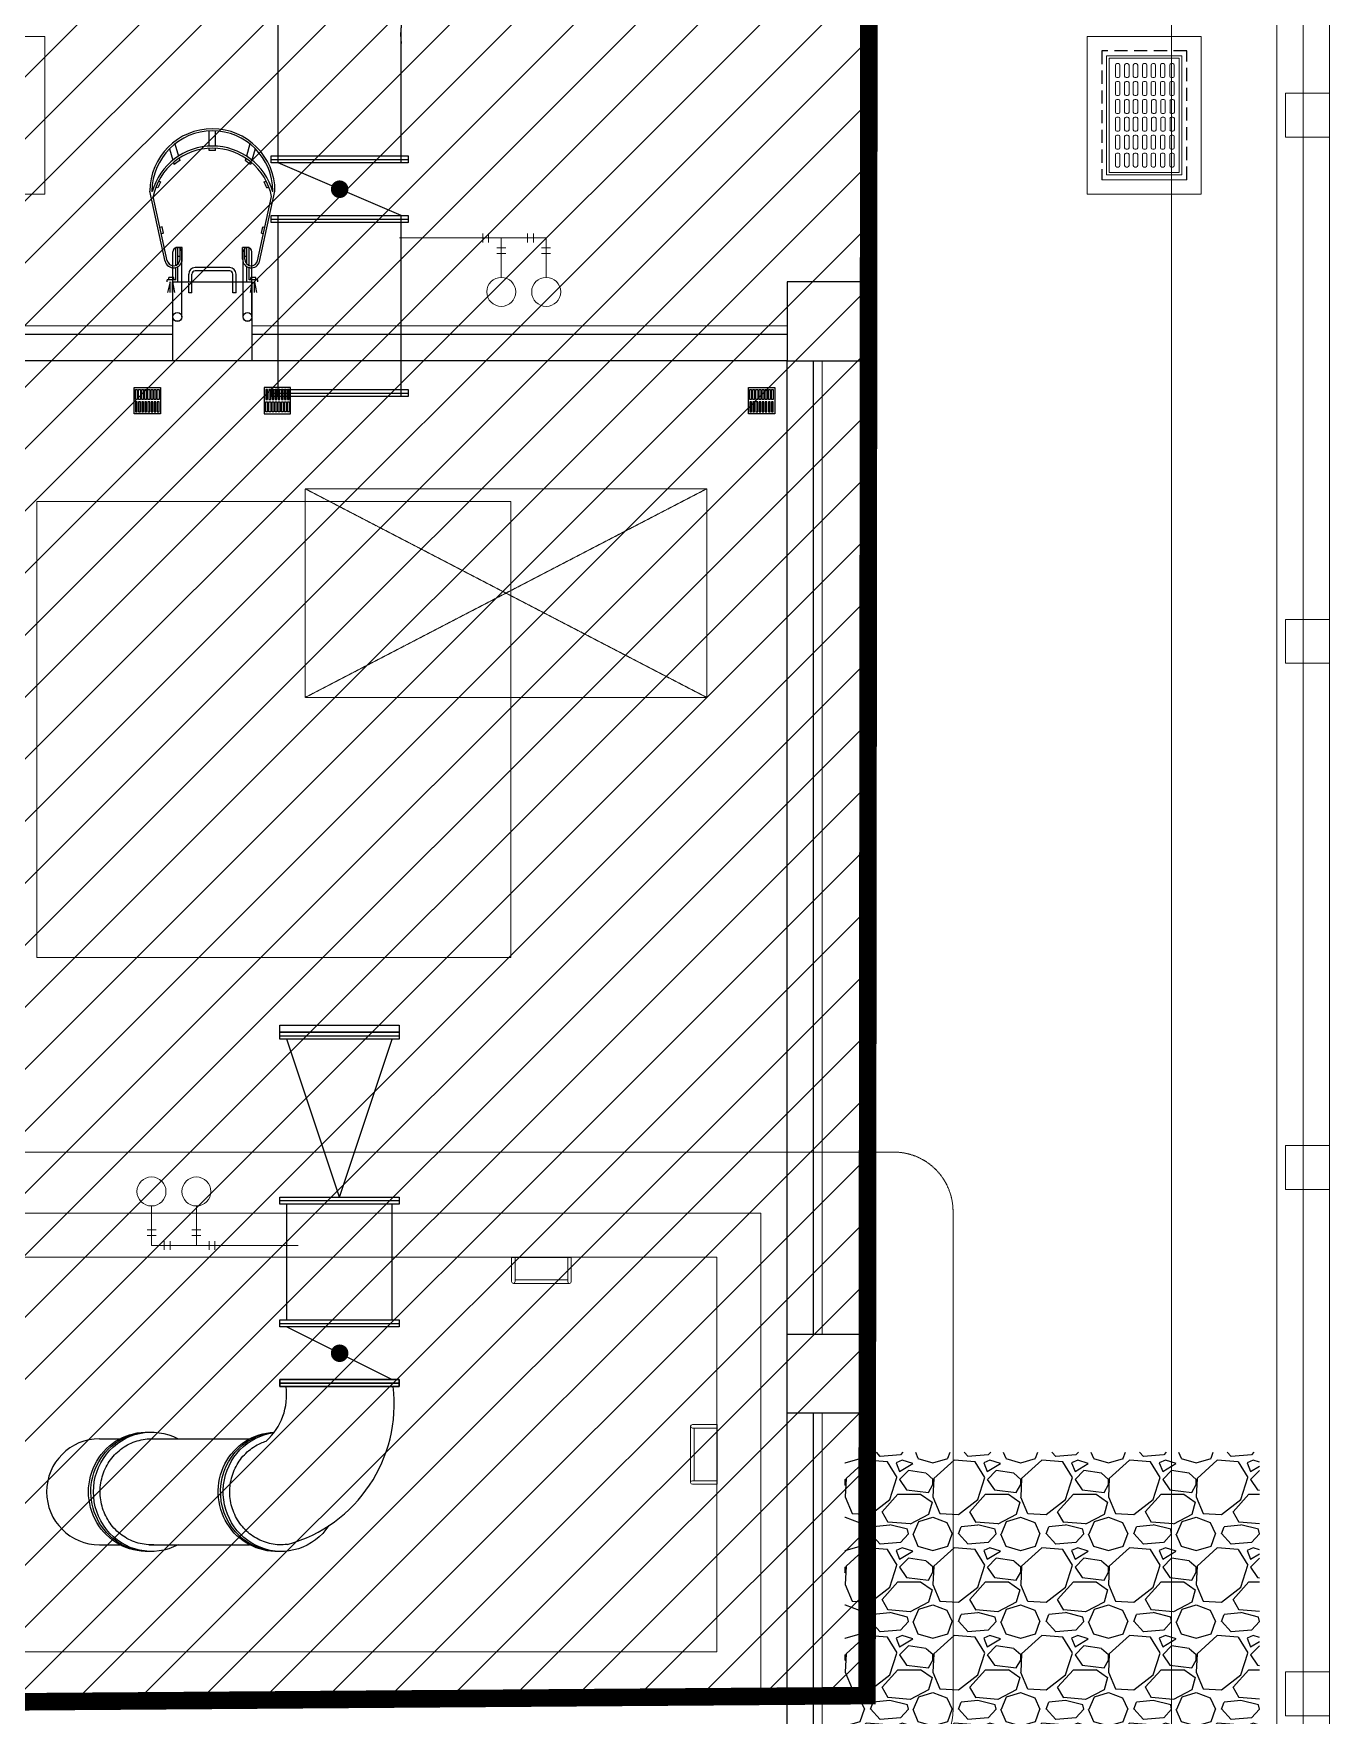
# Model space of a CAD drawing. Header units: inches. Extents: x 65856 to 131389, y 84027 to 134980.
# Drawn here: x 123743 to 131127, y 120388 to 129977 of the extents above; entities that cross this region are included whole.
import ezdxf

# ---------------------------------------------------------------- set-up
doc = ezdxf.new("R2010")
doc.units = ezdxf.units.IN
doc.header["$MEASUREMENT"] = 0
doc.linetypes.add('CENTER', pattern=[2, 1.25, -0.25, 0.25, -0.25])
doc.linetypes.add('HIDDEN', pattern=[0.375, 0.25, -0.125])
for name, color, linetype in [('71-12459_XREF-T-BLK_A1$0$BORDER', 6, 'Continuous'), ('M-HVAC-EQPM-NEW', 5, 'Continuous'), ('M-X-BKGD', 8, 'Continuous'), ('PIPE FLOOR PLAN', 252, 'Continuous')]:
    doc.layers.add(name, color=color, linetype=linetype)
doc.layers.add('DIM', color=251, linetype='Continuous', lineweight=0)

# ---------------------------------------------------------------- blocks, each defined once
blk = doc.blocks.new('123')
at = {"ltscale": 10}
for p, q in [((-755780.3, -1071106.2), (-755780.3, -1071446.2)), ((-755780.3, -1071106.2), (-755780.3, -1071446.2)), ((-756735.6, -1072276.2), (-757075.6, -1072276.2)), ((-756735.6, -1072276.2), (-757075.6, -1072276.2))]:
    blk.add_line(p, q, dxfattribs=at)
at = {"layer": 'DIM', "color": 8, "lineweight": 0}
for p, q in [((-754071.8, -1068401.2), (-751471.8, -1068401.2)), ((-754071.8, -1068401.2), (-751471.8, -1068401.2)), ((-754071.8, -1068401.2), (-754071.8, -1071101.2)), ((-754071.8, -1068401.2), (-751471.8, -1068401.2)), ((-754071.8, -1068401.2), (-751471.8, -1068401.2)), ((-754071.8, -1068401.2), (-754071.8, -1071101.2)), ((-751471.8, -1071101.2), (-751471.8, -1068401.2)), ((-751471.8, -1068401.2), (-751471.8, -1071101.2)), ((-751471.8, -1071101.2), (-751471.8, -1068401.2)), ((-751471.8, -1068401.2), (-751471.8, -1071101.2)), ((-755930.3, -1071116.2), (-755930.3, -1071436.2)), ((-755930.3, -1071116.2), (-755930.3, -1071436.2)), ((-755780.3, -1071106.2), (-755920.3, -1071106.2)), ((-755780.3, -1071106.2), (-755920.3, -1071106.2)), ((-755780.3, -1071126.2), (-755920.3, -1071126.2)), ((-755780.3, -1071126.2), (-755920.3, -1071126.2)), ((-755910.3, -1071126.2), (-755910.3, -1071426.2)), ((-755910.3, -1071126.2), (-755910.3, -1071426.2)), ((-754071.8, -1071101.2), (-751471.8, -1071101.2)), ((-754071.8, -1071101.2), (-751471.8, -1071101.2)), ((-754071.8, -1071101.2), (-751471.8, -1071101.2)), ((-754071.8, -1071101.2), (-751471.8, -1071101.2)), ((-755780.3, -1071426.2), (-755920.3, -1071426.2)), ((-755780.3, -1071426.2), (-755920.3, -1071426.2)), ((-755780.3, -1071446.2), (-755920.3, -1071446.2)), ((-755780.3, -1071446.2), (-755920.3, -1071446.2)), ((-757075.6, -1072276.2), (-757075.6, -1072136.2)), ((-757075.6, -1072276.2), (-757075.6, -1072136.2)), ((-756745.6, -1072126.2), (-757065.6, -1072126.2)), ((-756745.6, -1072126.2), (-757065.6, -1072126.2)), ((-757055.6, -1072276.2), (-757055.6, -1072136.2)), ((-757055.6, -1072276.2), (-757055.6, -1072136.2)), ((-756755.6, -1072146.2), (-757055.6, -1072146.2)), ((-756755.6, -1072146.2), (-757055.6, -1072146.2)), ((-756755.6, -1072276.2), (-756755.6, -1072136.2)), ((-756755.6, -1072276.2), (-756755.6, -1072136.2)), ((-756735.6, -1072276.2), (-756735.6, -1072136.2)), ((-756735.6, -1072276.2), (-756735.6, -1072136.2))]:
    blk.add_line(p, q, dxfattribs=at)
at = {"layer": 'DIM', "color": 8, "linetype": 'Continuous', "lineweight": 0, "ltscale": 10}
for p, q in [((-776145.3, -1075616.2), (-744963.5, -1075616.2)), ((-758145.3, -1075616.2), (-755395.3, -1075616.2)), ((-755145.3, -1075616.2), (-752395.3, -1075616.2)), ((-752145.3, -1075616.2), (-749395.3, -1075616.2)), ((-749145.3, -1075616.2), (-746395.3, -1075616.2)), ((-786820, -1075766.2), (-744795.1, -1075766.2)), ((-786820, -1075766.2), (-745046.7, -1075766.2))]:
    blk.add_line(p, q, dxfattribs=at)
at = {"layer": 'DIM', "color": 8, "lineweight": 0}
for points in [[(-755530.3, -1072526.2), (-755530.3, -1057686.2), (-758280.9, -1057686.2), (-758280.9, -1072526.2)], [(-755530.3, -1072526.2), (-755530.3, -1057686.2), (-758280.9, -1057686.2), (-758280.9, -1072526.2)], [(-758030.9, -1057936.2), (-755780.3, -1057936.2), (-755780.3, -1072276.2), (-758030.9, -1072276.2)], [(-758030.9, -1057936.2), (-755780.3, -1057936.2), (-755780.3, -1072276.2), (-758030.9, -1072276.2)]]:
    blk.add_lwpolyline(points, close=True, dxfattribs=at)
at = {"layer": 'DIM'}
for points in [[(-758395.3, -1075516.2), (-758395.3, -1075766.2), (-758145.3, -1075766.2), (-758145.3, -1075516.2)], [(-755395.3, -1075516.2), (-755395.3, -1075766.2), (-755145.3, -1075766.2), (-755145.3, -1075516.2)], [(-752395.3, -1075516.2), (-752395.3, -1075766.2), (-752145.3, -1075766.2), (-752145.3, -1075516.2)], [(-749395.3, -1075516.2), (-749395.3, -1075766.2), (-749145.3, -1075766.2), (-749145.3, -1075516.2)]]:
    blk.add_lwpolyline(points, close=True, dxfattribs=at)
at = {"layer": 'DIM', "color": 8, "lineweight": 0}
for centre, start, end in [((-755920.3, -1071116.2), 90, 270), ((-755920.3, -1071116.2), 90, 270), ((-755920.3, -1071436.2), 90, 270), ((-755920.3, -1071436.2), 90, 270), ((-757065.6, -1072136.2), 0, 180), ((-757065.6, -1072136.2), 0, 180), ((-756745.6, -1072136.2), 0, 180), ((-756745.6, -1072136.2), 0, 180)]:
    blk.add_arc(centre, 10, start, end, dxfattribs=at)
at = {"layer": 'PIPE FLOOR PLAN', "color": 8}
for p, q in [((-750670.9, -1072676.2), (-750670.9, -1054126.2)), ((-750670.9, -1072676.2), (-750670.9, -1054126.2)), ((-750520.9, -1069176.2), (-750520.9, -1066126.2)), ((-750520.9, -1069176.2), (-750520.9, -1066126.2)), ((-750103.6, -1069132.2), (-749704.1, -1069044.6)), ((-750100.9, -1069144.2), (-749734.1, -1069063.8)), ((-749943.5, -1069122.3), (-749946.1, -1069110.2)), ((-749907.4, -1069114.4), (-749910.1, -1069102.3)), ((-749706.6, -1069057.7), (-749702.8, -1069056.9)), ((-749684.3, -1069090.9), (-749679.1, -1069079.2)), ((-749650.6, -1069106), (-749645.4, -1069094.3)), ((-750420.5, -1069176.2), (-750048.6, -1069176.2)), ((-750220.6, -1069160.3), (-750281.5, -1069145.5)), ((-750281.5, -1069160.3), (-750220.6, -1069160.3)), ((-750281.5, -1069173.3), (-750220.6, -1069173.3)), ((-750220.6, -1069173.3), (-750281.5, -1069186)), ((-750220.6, -1069143), (-750208.3, -1069143)), ((-750220.6, -1069204.5), (-750134, -1069204.5)), ((-750208.3, -1069192.2), (-750208.3, -1069143)), ((-750208.3, -1069153.2), (-750196, -1069153.2)), ((-750208.3, -1069180.4), (-750196, -1069180.4)), ((-750208.3, -1069192.2), (-750139.1, -1069192.2)), ((-750196, -1069180.4), (-750196, -1069153.2)), ((-750126.2, -1069192.2), (-750023.8, -1069192.2)), ((-750118.9, -1069204.5), (-750023.8, -1069204.5)), ((-750076.7, -1069216.7), (-750076.7, -1069204.5)), ((-750023.8, -1069192.2), (-750023.8, -1069204.5)), ((-750023.8, -1069229), (-750023.8, -1069192.2)), ((-749943.5, -1069122.3), (-749907.4, -1069114.4)), ((-749538.7, -1069179.9), (-749551.6, -1069183.7)), ((-749461.4, -1069157), (-749525.9, -1069176.1)), ((-749434.2, -1069187.4), (-749502.9, -1069207.8)), ((-750420.5, -1069226.2), (-750048.6, -1069226.2)), ((-750282, -1069265.9), (-750227.1, -1069265.9)), ((-750282, -1069284.4), (-750282, -1069265.9)), ((-750282, -1069284.4), (-750224.5, -1069284.4)), ((-750220.9, -1069265.9), (-750220.9, -1069536.5)), ((-750220.9, -1069265.9), (-750176, -1069265.9)), ((-750220.8, -1069284.4), (-750176, -1069284.4)), ((-750157.5, -1069499.6), (-750157.5, -1069302.8)), ((-750139.1, -1069499.6), (-750139.1, -1069302.8)), ((-750091.5, -1069216.7), (-750023.8, -1069216.7)), ((-750091.5, -1069229), (-750023.8, -1069229)), ((-749515.2, -1069211.4), (-749527.6, -1069215.1)), ((-749471, -1069382.8), (-749458.7, -1069382.8)), ((-749446.4, -1069382.8), (-749360.3, -1069382.8)), ((-749471, -1069419.6), (-749458.7, -1069419.6)), ((-749446.4, -1069419.6), (-749360.3, -1069419.6)), ((-750420.5, -1069576.2), (-750048.6, -1069576.2)), ((-750282, -1069518), (-750223, -1069518)), ((-750282, -1069536.5), (-750282, -1069518)), ((-750282, -1069536.5), (-750223.7, -1069536.5)), ((-750220.9, -1069536.5), (-750176, -1069536.5)), ((-750220.8, -1069518), (-750176, -1069518)), ((-750091.5, -1069573.3), (-750023.8, -1069573.3)), ((-750091.5, -1069585.6), (-750023.8, -1069585.6)), ((-750076.7, -1069597.9), (-750076.7, -1069585.6)), ((-750023.8, -1069610.2), (-750023.8, -1069573.3)), ((-749515.2, -1069591), (-749527.6, -1069587.3)), ((-750520.9, -1072676.2), (-750520.9, -1069626.2)), ((-750520.9, -1072676.2), (-750520.9, -1069626.2)), ((-750420.5, -1069626.2), (-750048.6, -1069626.2)), ((-750220.6, -1069627.8), (-750281.5, -1069615.7)), ((-750281.5, -1069627.8), (-750220.6, -1069627.8)), ((-750281.5, -1069640.7), (-750220.6, -1069640.7)), ((-750220.6, -1069640.7), (-750281.5, -1069651.9)), ((-750220.6, -1069597.9), (-750134, -1069597.9)), ((-750220.6, -1069659.4), (-750208.3, -1069659.4)), ((-750208.3, -1069610.2), (-750139.1, -1069610.2)), ((-750208.3, -1069659.4), (-750208.3, -1069610.2)), ((-750208.3, -1069620.7), (-750196, -1069620.7)), ((-750208.3, -1069647.9), (-750196, -1069647.9)), ((-750196, -1069647.9), (-750196, -1069620.7)), ((-750126.2, -1069610.2), (-750023.8, -1069610.2)), ((-750118.9, -1069597.9), (-750023.8, -1069597.9)), ((-750103.6, -1069670.2), (-749704.1, -1069757.8)), ((-750101, -1069658.2), (-749734.1, -1069738.6)), ((-750023.8, -1069610.2), (-750023.8, -1069597.9)), ((-749943.5, -1069680.1), (-749946.1, -1069692.1)), ((-749943.5, -1069680.1), (-749907.4, -1069688)), ((-749538.7, -1069622.5), (-749551.6, -1069618.7)), ((-749461.4, -1069645.4), (-749525.9, -1069626.3)), ((-749434.2, -1069615), (-749502.9, -1069594.6)), ((-749907.4, -1069688), (-749910.1, -1069700)), ((-749706.6, -1069744.7), (-749702.8, -1069745.5)), ((-749684.3, -1069711.4), (-749679.1, -1069723.1)), ((-749650.6, -1069696.4), (-749645.4, -1069708.1)), ((-758820.9, -1072676.2), (-750670.9, -1072676.2)), ((-758820.9, -1072676.2), (-750670.9, -1072676.2)), ((-759208.5, -1072826.2), (-756670.9, -1072826.2)), ((-759208.5, -1072826.2), (-756670.9, -1072826.2)), ((-756220.9, -1072826.2), (-750670.9, -1072826.2)), ((-756220.9, -1072826.2), (-750670.9, -1072826.2))]:
    blk.add_line(p, q, dxfattribs=at)
for points in [[(-750220.9, -1069176.2), (-750220.9, -1069626.2), (-750670.9, -1069626.2), (-750670.9, -1069176.2)], [(-750220.9, -1069176.2), (-750220.9, -1069626.2), (-750670.9, -1069626.2), (-750670.9, -1069176.2)], [(-756670.9, -1073126.2), (-756670.9, -1072676.2), (-756220.9, -1072676.2), (-756220.9, -1073126.2)], [(-756670.9, -1073126.2), (-756670.9, -1072676.2), (-756220.9, -1072676.2), (-756220.9, -1073126.2)], [(-750220.9, -1073126.2), (-750220.9, -1072676.2), (-750670.9, -1072676.2), (-750670.9, -1073126.2)], [(-750220.9, -1073126.2), (-750220.9, -1072676.2), (-750670.9, -1072676.2), (-750670.9, -1073126.2)]]:
    blk.add_lwpolyline(points, close=True, dxfattribs=at)
for centre in [(-750420.5, -1069201.2), (-750420.5, -1069601.2)]:
    blk.add_circle(centre, 25, dxfattribs=at)
for centre, radius, start, end in [((-749802.5, -1069401.2), 344.3, 281.39315, 78.60685), ((-749802.5, -1069401.2), 356.6, 285.58984, 74.41016), ((-749704.1, -1069401.2), 356.6, 270, 90), ((-749704.1, -1069401.2), 344.3, 270.2198, 89.78021), ((-749802.5, -1069401.2), 332, 62.77319, 69.14266), ((-750091.5, -1069179.9), 49.2, 100.47341, 270), ((-750091.5, -1069179.9), 36.9, 100.18031, 270), ((-750048.6, -1069201.2), 25, 270, 90), ((-749802.5, -1069401.2), 332, 34.09825, 40.92155), ((-750176, -1069302.8), 36.9, 0, 90), ((-750176, -1069302.8), 18.4, 0, 90), ((-749802.5, -1069401.2), 332, 356.81526, 3.18474), ((-750176, -1069499.6), 36.9, 270, 0), ((-750176, -1069499.6), 18.4, 270, 0), ((-750091.5, -1069622.5), 49.2, 90, 255.66126), ((-750091.5, -1069622.5), 36.9, 90, 259.90728), ((-750048.6, -1069601.2), 25, 270, 90), ((-749802.5, -1069401.2), 332, 319.07845, 325.90175), ((-749802.5, -1069401.2), 332, 290.85734, 297.22681)]:
    blk.add_arc(centre, radius, start, end, dxfattribs=at)
blk.add_point((-750139.1, -1069610.2), dxfattribs=at)
blk = doc.blocks.new('PT-PA')
at = {"layer": 'DIM', "color": 2}
for p, q in [((175464.7, 21566.2), (175464.7, 20729.8)), ((175375.4, 21011.8), (175375.4, 20960.5)), ((175408.5, 21011.8), (175408.5, 20960.5)), ((175490.3, 21091.7), (175439.1, 21091.7)), ((175490.3, 21058.6), (175439.1, 21058.6)), ((175464.7, 20985.6), (175239.3, 20985.6)), ((175490.3, 20835.9), (175439.1, 20835.9)), ((175464.7, 20729.8), (175239.3, 20729.8)), ((175375.4, 20755.9), (175375.4, 20704.7)), ((175408.5, 20755.9), (175408.5, 20704.7)), ((175490.3, 20802.8), (175439.1, 20802.8))]:
    blk.add_line(p, q, dxfattribs=at)
for centre in [(175156.7, 20985.6), (175156.7, 20729.8)]:
    blk.add_circle(centre, 82.6, dxfattribs=at)

msp = doc.modelspace()

# ---------------------------------------------------------------- hatches: boundary and pattern name
at = {"layer": 'M-HVAC-EQPM-NEW'}
h = msp.add_hatch(dxfattribs=at)
h.set_pattern_fill('ANSI31', color=8, scale=2000)
h.set_pattern_definition([(45, (-70994.24, -76625.33), (-176.7767, 176.7767), [])])
h.paths.add_polyline_path([(113332, 131393.6), (128502.5, 131504.6), (128502.5, 129876.2), (128492, 120500.8), (113321.5, 120389.9)])
at = {"layer": 'M-X-BKGD'}
h = msp.add_hatch(dxfattribs=at)
h.set_pattern_fill('GRAVEL', color=8, scale=500, style=0)
h.set_pattern_definition([(228.0128, (99224.56, 63920.46), (-3999.999116, -4500.00067), [67.268, -6659.544]), (184.9697, (99179.558, 63870.461), (6000.000526, 499.9956535), [115.434, -11427.9625]), (132.5104, (99064.558, 63860.46), (4999.995359, -5500.004337), [81.394, -8058.016]), (267.2737, (98869.558, 63735.461), (499.998009, 10000.0001475), [105.119, -10406.779]), (292.8337, (98864.558, 63630.461), (-2500.004953, 5999.998206), [103.0775, -10204.6865]), (357.2737, (98904.558, 63535.461), (-10000.0001475, 499.998009), [105.119, -10406.779]), (37.6942, (99009.558, 63530.461), (-6500.003673, -4999.9952026), [139.0145, -13762.4245]), (72.2553, (99119.558, 63615.461), (3500.0053814, 10999.9981156), [131.244, -12993.1605]), (121.4296, (99159.558, 63740.461), (-4000.004117, 6499.997518), [105.475, -10442.0365]), (175.2364, (99104.56, 63830.46), (5500.000473, -499.995766), [120.416, -5900.3815]), (222.3974, (98984.558, 63840.461), (-6000.0036755, -5499.996041), [155.724, -15416.6875]), (138.8141, (99364.56, 63730.46), (-3500.001473, 2999.998657), [53.1505, -5261.922]), (171.4692, (99324.558, 63765.46), (6499.999142, -1000.003955), [101.1185, -10010.7555]), (225, (99224.56, 63780.46), (-6e-14, -500.0002), [70.7105, -636.396]), (203.1986, (99189.56, 63840.46), (2499.999865, 1000.00066), [38.079, -3769.8075]), (291.8014, (99154.56, 63825.46), (-499.99996, 1500.00014), [53.8515, -2638.731]), (30.9638, (99174.56, 63775.46), (1499.99901, 1000.00124), [87.4645, -2828.0115]), (161.5651, (99249.56, 63820.46), (1000.0002, -499.9992), [63.2455, -1517.8935]), (16.3895, (98864.558, 63825.46), (5000.001099, 1499.996355), [88.6, -8771.4225]), (70.3462, (98949.558, 63850.46), (-1999.997624, -5500.001068), [74.3305, -7358.704]), (293.1986, (99249.56, 63920.46), (-1000.00066, 2499.999865), [76.1575, -3731.729]), (343.6105, (99279.558, 63850.46), (-5000.001099, 1499.996355), [88.6, -8771.4225]), (339.444, (98864.56, 63515.46), (-2500.00092, 999.998), [85.44, -4186.562]), (294.7751, (98944.56, 63485.46), (-2499.996095, 5500.001711), [71.589, -7087.3215]), (66.8014, (99254.56, 63420.46), (1000.00066, 2499.999865), [76.1575, -3731.729]), (17.354, (99284.558, 63490.46), (-6500.00101, -1999.997251), [83.8155, -8297.712]), (69.444, (99009.56, 63420.46), (-999.998, -2500.00092), [42.72, -4229.282]), (101.3099, (99224.56, 63420.46), (-499.99882, 2000.00038), [25.495, -2524.0145]), (165.9638, (99219.56, 63445.46), (1500.00027, -499.99903), [103.0775, -1958.475]), (186.009, (99119.558, 63470.46), (4999.999875, 499.999659), [95.525, -9456.9615]), (303.6901, (99174.56, 63730.46), (-500.00067, 999.99978), [72.111, -1730.6645]), (353.1572, (99214.558, 63670.461), (8499.999683, -1000.003999), [125.897, -12463.7815]), (60.9454, (99339.56, 63655.46), (-2000.000014, -3500.000192), [51.478, -5096.337]), (90, (99364.56, 63700.46), (-500, 500), [30, -470]), (120.2564, (99109.56, 63485.46), (1999.997443, -3500.001228), [69.462, -6876.76]), (48.0128, (99074.56, 63545.46), (3999.999116, 4500.00067), [134.536, -6592.276]), (0, (99164.56, 63645.46), (500, 500), [130, -370]), (325.3048, (99294.558, 63645.46), (-4999.99713, 3500.004305), [79.057, -7826.637]), (254.0546, (99359.56, 63600.46), (-499.999945, -2000.00006), [72.801, -3567.254]), (207.646, (99339.558, 63530.461), (-9499.9979036, -5000.0038566), [118.5325, -11734.737]), (175.4261, (99234.558, 63475.461), (-6500.000279, 499.9974006), [125.3995, -12414.537])])
h.paths.add_polyline_path([(128366.2, 119309.9), (130727.8, 119309.9), (130727.8, 121889.1), (128366.2, 121889.1)])

# ---------------------------------------------------------------- linework, layer by layer
at = {"layer": '71-12459_XREF-T-BLK_A1$0$BORDER', "color": 1, "linetype": 'HIDDEN', "ltscale": 30, "const_width": 100, "flags": 128}
msp.add_lwpolyline([(113332, 131393.6), (128502.5, 131504.6), (128502.5, 129876.2), (128502.5, 129876.2), (128492, 120500.8), (113321.5, 120389.9)], close=True, dxfattribs=at)
at = {"layer": 'M-X-BKGD', "color": 8, "linetype": 'Continuous', "lineweight": 0, "ltscale": 10}
for p, q in [((131126.8, 91961.8), (131126.8, 133986.7)), ((131126.8, 91961.8), (131126.8, 133735)), ((130976.8, 129636.4), (130976.8, 132386.4)), ((130976.8, 129636.4), (130976.8, 132386.4)), ((129908.3, 129797.5), (129908.3, 129734.1)), ((129925, 129805.8), (129916.6, 129805.8)), ((129933.3, 129734.1), (129933.3, 129797.5)), ((129960.2, 129797.5), (129960.2, 129734.1)), ((129976.8, 129805.8), (129968.5, 129805.8)), ((129985.2, 129734.1), (129985.2, 129797.5)), ((130009.5, 129797.5), (130009.5, 129734.1)), ((130026.2, 129805.8), (130017.8, 129805.8)), ((130034.5, 129734.1), (130034.5, 129797.5)), ((130061.8, 129797.5), (130061.8, 129734.1)), ((130078.5, 129805.8), (130070.1, 129805.8)), ((130086.8, 129734.1), (130086.8, 129797.5)), ((130111.8, 129797.5), (130111.8, 129734.1)), ((130128.5, 129805.8), (130120.1, 129805.8)), ((130136.8, 129734.1), (130136.8, 129797.5)), ((130164.7, 129797.5), (130164.7, 129734.1)), ((130181.4, 129805.8), (130173, 129805.8)), ((130189.7, 129734.1), (130189.7, 129797.5)), ((130217.5, 129797.5), (130217.5, 129734.1)), ((130234.2, 129805.8), (130225.8, 129805.8)), ((130242.5, 129734.1), (130242.5, 129797.5)), ((129908.3, 129695.7), (129908.3, 129632.3)), ((129916.6, 129725.8), (129925, 129725.8)), ((129925, 129704), (129916.6, 129704)), ((129933.3, 129632.3), (129933.3, 129695.7)), ((129960.2, 129695.7), (129960.2, 129632.3)), ((129968.5, 129725.8), (129976.8, 129725.8)), ((129976.8, 129704), (129968.5, 129704)), ((129985.2, 129632.3), (129985.2, 129695.7)), ((130009.5, 129695.7), (130009.5, 129632.3)), ((130017.8, 129725.8), (130026.2, 129725.8)), ((130026.2, 129704), (130017.8, 129704)), ((130034.5, 129632.3), (130034.5, 129695.7)), ((130061.8, 129695.7), (130061.8, 129632.3)), ((130070.1, 129725.8), (130078.5, 129725.8)), ((130078.5, 129704), (130070.1, 129704)), ((130086.8, 129632.3), (130086.8, 129695.7)), ((130111.8, 129695.7), (130111.8, 129632.3)), ((130120.1, 129725.8), (130128.5, 129725.8)), ((130128.5, 129704), (130120.1, 129704)), ((130136.8, 129632.3), (130136.8, 129695.7)), ((130164.7, 129695.7), (130164.7, 129632.3)), ((130173, 129725.8), (130181.4, 129725.8)), ((130181.4, 129704), (130173, 129704)), ((130189.7, 129632.3), (130189.7, 129695.7)), ((130217.5, 129695.7), (130217.5, 129632.3)), ((130225.8, 129725.8), (130234.2, 129725.8)), ((130234.2, 129704), (130225.8, 129704)), ((130242.5, 129632.3), (130242.5, 129695.7)), ((129908.3, 129593), (129908.3, 129529.6)), ((129916.6, 129624), (129925, 129624)), ((129925, 129601.3), (129916.6, 129601.3)), ((129933.3, 129529.6), (129933.3, 129593)), ((129960.2, 129593), (129960.2, 129529.6)), ((129968.5, 129624), (129976.8, 129624)), ((129976.8, 129601.3), (129968.5, 129601.3)), ((129985.2, 129529.6), (129985.2, 129593)), ((130009.5, 129593), (130009.5, 129529.6)), ((130017.8, 129624), (130026.2, 129624)), ((130026.2, 129601.3), (130017.8, 129601.3)), ((130034.5, 129529.6), (130034.5, 129593)), ((130061.8, 129593), (130061.8, 129529.6)), ((130070.1, 129624), (130078.5, 129624)), ((130078.5, 129601.3), (130070.1, 129601.3)), ((130086.8, 129529.6), (130086.8, 129593)), ((130114.1, 129593), (130114.1, 129529.6)), ((130120.1, 129624), (130128.5, 129624)), ((130130.8, 129601.3), (130122.4, 129601.3)), ((130139.1, 129529.6), (130139.1, 129593)), ((130166.4, 129593), (130166.4, 129529.6)), ((130173, 129624), (130181.4, 129624)), ((130183.1, 129601.3), (130174.7, 129601.3)), ((130191.4, 129529.6), (130191.4, 129593)), ((130218.7, 129593), (130218.7, 129529.6)), ((130225.8, 129624), (130234.2, 129624)), ((130235.3, 129601.3), (130227, 129601.3)), ((130243.7, 129529.6), (130243.7, 129593)), ((129908.3, 129428.7), (129908.3, 129492.1)), ((129916.6, 129521.3), (129925, 129521.3)), ((129916.6, 129500.4), (129925, 129500.4)), ((129933.3, 129492.1), (129933.3, 129428.7)), ((129960.2, 129428.7), (129960.2, 129492.1)), ((129968.5, 129521.3), (129976.8, 129521.3)), ((129968.5, 129500.4), (129976.8, 129500.4)), ((129985.2, 129492.1), (129985.2, 129428.7)), ((130009.5, 129428.7), (130009.5, 129492.1)), ((130017.8, 129521.3), (130026.2, 129521.3)), ((130017.8, 129500.4), (130026.2, 129500.4)), ((130034.5, 129492.1), (130034.5, 129428.7)), ((130061.8, 129428.7), (130061.8, 129492.1)), ((130070.1, 129521.3), (130078.5, 129521.3)), ((130070.1, 129500.4), (130078.5, 129500.4)), ((130086.8, 129492.1), (130086.8, 129428.7)), ((130114.1, 129428.7), (130114.1, 129492.1)), ((130122.4, 129521.3), (130130.8, 129521.3)), ((130122.4, 129500.4), (130130.8, 129500.4)), ((130139.1, 129492.1), (130139.1, 129428.7)), ((130166.4, 129428.7), (130166.4, 129492.1)), ((130174.7, 129521.3), (130183.1, 129521.3)), ((130174.7, 129500.4), (130183.1, 129500.4)), ((130191.4, 129492.1), (130191.4, 129428.7)), ((130218.7, 129428.7), (130218.7, 129492.1)), ((130227, 129521.3), (130235.3, 129521.3)), ((130227, 129500.4), (130235.3, 129500.4)), ((130243.7, 129492.1), (130243.7, 129428.7)), ((129908.3, 129326), (129908.3, 129389.4)), ((129925, 129420.4), (129916.6, 129420.4)), ((129916.6, 129397.7), (129925, 129397.7)), ((129933.3, 129389.4), (129933.3, 129326)), ((129960.2, 129326), (129960.2, 129389.4)), ((129976.8, 129420.4), (129968.5, 129420.4)), ((129968.5, 129397.7), (129976.8, 129397.7)), ((129985.2, 129389.4), (129985.2, 129326)), ((130009.5, 129326), (130009.5, 129389.4)), ((130026.2, 129420.4), (130017.8, 129420.4)), ((130017.8, 129397.7), (130026.2, 129397.7)), ((130034.5, 129389.4), (130034.5, 129326)), ((130061.8, 129326), (130061.8, 129389.4)), ((130078.5, 129420.4), (130070.1, 129420.4)), ((130070.1, 129397.7), (130078.5, 129397.7)), ((130086.8, 129389.4), (130086.8, 129326)), ((130111.8, 129326), (130111.8, 129389.4)), ((130120.1, 129397.7), (130128.5, 129397.7)), ((130130.8, 129420.4), (130122.4, 129420.4)), ((130136.8, 129389.4), (130136.8, 129326)), ((130164.7, 129326), (130164.7, 129389.4)), ((130173, 129397.7), (130181.4, 129397.7)), ((130183.1, 129420.4), (130174.7, 129420.4)), ((130189.7, 129389.4), (130189.7, 129326)), ((130217.5, 129326), (130217.5, 129389.4)), ((130225.8, 129397.7), (130234.2, 129397.7)), ((130235.3, 129420.4), (130227, 129420.4)), ((130242.5, 129389.4), (130242.5, 129326)), ((130976.8, 126636.4), (130976.8, 129386.4)), ((130976.8, 126636.4), (130976.8, 129386.4)), ((129908.3, 129224.1), (129908.3, 129287.5)), ((129925, 129317.7), (129916.6, 129317.7)), ((129916.6, 129295.8), (129925, 129295.8)), ((129933.3, 129287.5), (129933.3, 129224.1)), ((129960.2, 129224.1), (129960.2, 129287.5)), ((129976.8, 129317.7), (129968.5, 129317.7)), ((129968.5, 129295.8), (129976.8, 129295.8)), ((129985.2, 129287.5), (129985.2, 129224.1)), ((130009.5, 129224.1), (130009.5, 129287.5)), ((130026.2, 129317.7), (130017.8, 129317.7)), ((130017.8, 129295.8), (130026.2, 129295.8)), ((130034.5, 129287.5), (130034.5, 129224.1)), ((130061.8, 129224.1), (130061.8, 129287.5)), ((130078.5, 129317.7), (130070.1, 129317.7)), ((130070.1, 129295.8), (130078.5, 129295.8)), ((130086.8, 129287.5), (130086.8, 129224.1)), ((130111.8, 129224.1), (130111.8, 129287.5)), ((130128.5, 129317.7), (130120.1, 129317.7)), ((130120.1, 129295.8), (130128.5, 129295.8)), ((130136.8, 129287.5), (130136.8, 129224.1)), ((130164.7, 129224.1), (130164.7, 129287.5)), ((130181.4, 129317.7), (130173, 129317.7)), ((130173, 129295.8), (130181.4, 129295.8)), ((130189.7, 129287.5), (130189.7, 129224.1)), ((130217.5, 129224.1), (130217.5, 129287.5)), ((130234.2, 129317.7), (130225.8, 129317.7)), ((130225.8, 129295.8), (130234.2, 129295.8)), ((130242.5, 129287.5), (130242.5, 129224.1)), ((129925, 129215.8), (129916.6, 129215.8)), ((129976.8, 129215.8), (129968.5, 129215.8)), ((130026.2, 129215.8), (130017.8, 129215.8)), ((130078.5, 129215.8), (130070.1, 129215.8)), ((130128.5, 129215.8), (130120.1, 129215.8)), ((130181.4, 129215.8), (130173, 129215.8)), ((130234.2, 129215.8), (130225.8, 129215.8)), ((130314.3, 129143.3), (129829.3, 129143.3)), ((130976.8, 123636.4), (130976.8, 126386.4)), ((130976.8, 123636.4), (130976.8, 126386.4)), ((130976.8, 120636.4), (130976.8, 123386.4)), ((130976.8, 120636.4), (130976.8, 123386.4))]:
    msp.add_line(p, q, dxfattribs=at)
at = {"layer": 'M-X-BKGD', "color": 8, "linetype": 'HIDDEN', "lineweight": 0, "ltscale": 10}
for p, q in [((130226.8, 91961.8), (130226.8, 133649.9)), ((130826.8, 91961.8), (130826.8, 133649.9)), ((127578.4, 126191.9), (125290.7, 127381.5)), ((127578.4, 127381.5), (125290.7, 126191.9))]:
    msp.add_line(p, q, dxfattribs=at)
at = {"layer": 'M-X-BKGD', "color": 251, "linetype": 'Continuous', "ltscale": 10, "true_color": 0x636466}
for p, q in [((125136.8, 129239.5), (125136.8, 130200.1)), ((125836.8, 129239.5), (125836.8, 130010.5))]:
    msp.add_line(p, q, dxfattribs=at)
at = {"layer": 'M-X-BKGD', "color": 8}
for p, q in [((124743.4, 129335.4), (124743.4, 129421.4)), ((124780.2, 129335.4), (124780.2, 129421.4)), ((124517.6, 129320.3), (124536.7, 129255.8)), ((124548, 129347.5), (124568.4, 129278.8)), ((124572, 129266.5), (124575.7, 129254.2)), ((124743.4, 129310.7), (124743.4, 129323.1)), ((124780.2, 129310.7), (124780.2, 129323.1)), ((124951.6, 129266.5), (124947.9, 129254.2)), ((124975.6, 129347.5), (124955.2, 129278.8)), ((125006, 129320.3), (124986.9, 129255.8)), ((124540.5, 129243), (124544.3, 129230.1)), ((124983.1, 129243), (124979.3, 129230.1)), ((124492.8, 128678.2), (124405.2, 129077.6)), ((124418.3, 129075.1), (124417.5, 129078.9)), ((124451.5, 129097.5), (124439.8, 129102.7)), ((124466.6, 129131.1), (124454.9, 129136.4)), ((125030.8, 128678.1), (125118.4, 129077.6)), ((125057, 129131.1), (125068.7, 129136.4)), ((125072, 129097.5), (125083.7, 129102.7)), ((125105.3, 129075.1), (125106.1, 129078.9)), ((124504.8, 128680.8), (124424.4, 129047.7)), ((125018.8, 128680.7), (125099.2, 129047.7)), ((124475, 128874.3), (124462.9, 128871.7)), ((124482.9, 128838.3), (124475, 128874.3)), ((125040.7, 128838.3), (125048.6, 128874.3)), ((125048.6, 128874.3), (125060.6, 128871.7)), ((124482.9, 128838.3), (124470.8, 128835.6)), ((125040.7, 128838.3), (125052.7, 128835.6)), ((124536.8, 128361.3), (124536.8, 128733.2)), ((124552.8, 128757.9), (124565.1, 128757.9)), ((124589.6, 128757.9), (124552.8, 128757.9)), ((124552.8, 128655.5), (124552.8, 128757.9)), ((124565.1, 128662.8), (124565.1, 128757.9)), ((124577.3, 128705), (124565.1, 128705)), ((124577.3, 128690.3), (124577.3, 128757.9)), ((124586.8, 128361.3), (124586.8, 128733.2)), ((124589.6, 128690.3), (124589.6, 128757.9)), ((124970.8, 128757.9), (124933.9, 128757.9)), ((124933.9, 128690.3), (124933.9, 128757.9)), ((124936.8, 128361.3), (124936.8, 128733.2)), ((124946.2, 128690.3), (124946.2, 128757.9)), ((124958.5, 128705), (124946.2, 128705)), ((124970.8, 128757.9), (124958.5, 128757.9)), ((124958.5, 128662.8), (124958.5, 128757.9)), ((124970.8, 128655.5), (124970.8, 128757.9)), ((124986.8, 128361.3), (124986.8, 128733.2)), ((124513.8, 128573.5), (124513.8, 128585.8)), ((124541, 128585.8), (124513.8, 128585.8)), ((124541, 128573.5), (124541, 128585.8)), ((124552.8, 128573.5), (124552.8, 128642.7)), ((124565.1, 128561.2), (124565.1, 128647.7)), ((124626.5, 128560.8), (124626.5, 128605.8)), ((124645, 128560.9), (124645, 128605.8)), ((124860.2, 128642.7), (124663.4, 128642.7)), ((124860.2, 128624.2), (124663.4, 128624.2)), ((124878.6, 128560.9), (124878.6, 128605.8)), ((124897.1, 128560.8), (124897.1, 128605.8)), ((124958.5, 128561.2), (124958.5, 128647.7)), ((124970.8, 128573.5), (124970.8, 128642.7)), ((124981.3, 128573.5), (124981.3, 128585.8)), ((125008.5, 128585.8), (124981.3, 128585.8)), ((125008.5, 128573.5), (125008.5, 128585.8)), ((124503.6, 128561.2), (124503.6, 128573.5)), ((124552.8, 128573.5), (124503.6, 128573.5)), ((124520.9, 128561.2), (124506.1, 128500.2)), ((124520.9, 128500.2), (124520.9, 128561.2)), ((124533.9, 128500.2), (124533.9, 128561.2)), ((124533.9, 128561.2), (124546.6, 128500.2)), ((124626.5, 128560.8), (124897.1, 128560.8)), ((124626.5, 128499.7), (124626.5, 128554.7)), ((124645, 128499.7), (124626.5, 128499.7)), ((124645, 128499.7), (124645, 128557.2)), ((124878.6, 128499.7), (124878.6, 128558.7)), ((124897.1, 128499.7), (124878.6, 128499.7)), ((124897.1, 128499.7), (124897.1, 128558.1)), ((125020, 128573.5), (124970.8, 128573.5)), ((124988.4, 128561.2), (124976.3, 128500.2)), ((124988.4, 128500.2), (124988.4, 128561.2)), ((125001.3, 128500.2), (125001.3, 128561.2)), ((125001.3, 128561.2), (125012.5, 128500.2)), ((125020, 128561.2), (125020, 128573.5)), ((124118.9, 121964.8), (124234.4, 121964.8)), ((124401.2, 121964.8), (124973.5, 121964.8)), ((124118.9, 121360.8), (124234.4, 121360.8)), ((124401.2, 121360.8), (124973.5, 121360.8))]:
    msp.add_line(p, q, dxfattribs=at)
at = {"layer": 'M-X-BKGD', "color": 8, "linetype": 'Continuous', "ltscale": 3.5}
for p, q in [((125096.8, 129259.5), (125876.8, 129259.5)), ((125096.8, 128919.5), (125876.8, 128919.5)), ((125096.8, 127927.1), (125876.8, 127927.1)), ((125146.8, 124262.8), (125826.8, 124262.8)), ((125146.8, 123322.8), (125826.8, 123322.8)), ((125146.8, 123322.8), (125826.8, 123322.8)), ((125146.8, 122622.8), (125826.8, 122622.8)), ((125146.8, 122282.8), (125826.8, 122282.8)), ((125826.8, 122282.8), (125146.8, 122282.8))]:
    msp.add_line(p, q, dxfattribs=at)
at = {"layer": 'M-X-BKGD', "color": 8, "linetype": 'Continuous'}
for p, q in [((125836.8, 128939.5), (125136.8, 129239.5)), ((125186.8, 122602.8), (125786.8, 122302.8))]:
    msp.add_line(p, q, dxfattribs=at)
at = {"layer": 'M-X-BKGD', "color": 8, "linetype": 'Continuous', "ltscale": 10}
for p, q in [((125136.8, 127907.1), (125136.8, 128939.5)), ((125836.8, 127907.1), (125836.8, 128939.5)), ((125486.8, 123342.8), (125186.8, 124242.8)), ((125486.8, 123342.8), (125186.8, 124242.8)), ((125486.8, 123342.8), (125786.8, 124242.8)), ((125486.8, 123342.8), (125786.8, 124242.8)), ((125186.8, 122642.8), (125186.8, 123302.8)), ((125786.8, 122642.8), (125786.8, 123302.8))]:
    msp.add_line(p, q, dxfattribs=at)
at = {"layer": 'M-X-BKGD', "color": 8, "linetype": 'HIDDEN', "ltscale": 3.5}
msp.add_line((125193.5, 122302.8), (125233.5, 122302.8), dxfattribs=at)
at = {"layer": 'M-X-BKGD', "color": 8, "linetype": 'Continuous', "lineweight": 0, "ltscale": 10}
for points in [[(123156.9, 129960.8), (123156.9, 129060.8), (123806.9, 129060.8), (123806.9, 129960.8)], [(123156.9, 129960.8), (123156.9, 129060.8), (123806.9, 129060.8), (123806.9, 129960.8)], [(129746.8, 129960.8), (129746.8, 129060.8), (130396.8, 129060.8), (130396.8, 129960.8)], [(129746.8, 129960.8), (129746.8, 129060.8), (130396.8, 129060.8), (130396.8, 129960.8)], [(129871.8, 129835.8), (129871.8, 129185.8), (130271.8, 129185.8), (130271.8, 129835.8)], [(130876.8, 129386.4), (131126.8, 129386.4), (131126.8, 129636.4), (130876.8, 129636.4)], [(124536.8, 128110.8), (124986.8, 128110.8), (124986.8, 128560.8), (124536.8, 128560.8)], [(128036.8, 128110.8), (128486.8, 128110.8), (128486.8, 128560.8), (128036.8, 128560.8)], [(128036.8, 104560.8), (109486.8, 104560.8), (109486.8, 128110.8), (128036.8, 128110.8)], [(130876.8, 126386.4), (131126.8, 126386.4), (131126.8, 126636.4), (130876.8, 126636.4)], [(130876.8, 123386.4), (131126.8, 123386.4), (131126.8, 123636.4), (130876.8, 123636.4)], [(128036.8, 122110.8), (128486.8, 122110.8), (128486.8, 122560.8), (128036.8, 122560.8)], [(130876.8, 120386.4), (131126.8, 120386.4), (131126.8, 120636.4), (130876.8, 120636.4)]]:
    msp.add_lwpolyline(points, close=True, dxfattribs=at)
at = {"layer": 'M-X-BKGD', "color": 8, "linetype": 'HIDDEN', "ltscale": 300}
msp.add_lwpolyline([(130314.3, 129143.3), (130314.3, 129878.3), (129829.3, 129878.3), (129829.3, 129143.3)], dxfattribs=at)
at = {"layer": 'M-X-BKGD', "color": 8, "linetype": 'Continuous', "lineweight": 0, "ltscale": 10}
for points in [[(130286.8, 129170.8), (130286.8, 129850.8), (129856.8, 129850.8), (129856.8, 129423.5)], [(130286.8, 129400.9), (130286.8, 129170.8), (129856.8, 129170.8), (129856.8, 129598.2)], [(121486.8, 128310.8), (124536.8, 128310.8)], [(124986.8, 128310.8), (128036.8, 128310.8)], [(128236.8, 128110.8), (128236.8, 122560.8)], [(128236.8, 122110.8), (128236.8, 116560.8)]]:
    msp.add_lwpolyline(points, dxfattribs=at)
at = {"layer": 'M-X-BKGD', "color": 8, "linetype": 'Continuous', "ltscale": 3.5}
for points in [[(125096.8, 129239.5), (125096.8, 129279.5), (125876.8, 129279.5), (125876.8, 129239.5)], [(125096.8, 128899.5), (125096.8, 128939.5), (125876.8, 128939.5), (125876.8, 128899.5)], [(125096.8, 127907.1), (125096.8, 127947.1), (125876.8, 127947.1), (125876.8, 127907.1)], [(125146.8, 124282.8), (125146.8, 124322.8), (125826.8, 124322.8), (125826.8, 124282.8)], [(125146.8, 124242.8), (125146.8, 124282.8), (125826.8, 124282.8), (125826.8, 124242.8)], [(125146.8, 124242.8), (125146.8, 124282.8), (125826.8, 124282.8), (125826.8, 124242.8)], [(125146.8, 123302.8), (125146.8, 123342.8), (125826.8, 123342.8), (125826.8, 123302.8)], [(125146.8, 123302.8), (125146.8, 123342.8), (125826.8, 123342.8), (125826.8, 123302.8)], [(125146.8, 122602.8), (125146.8, 122642.8), (125826.8, 122642.8), (125826.8, 122602.8)], [(125146.8, 122262.8), (125146.8, 122302.8), (125826.8, 122302.8), (125826.8, 122262.8)], [(125826.8, 122262.8), (125826.8, 122302.8), (125146.8, 122302.8), (125146.8, 122262.8)]]:
    msp.add_lwpolyline(points, close=True, dxfattribs=at)
at = {"layer": 'M-X-BKGD', "color": 8, "linetype": 'CENTER', "const_width": 50}
for points in [[(125486.8, 129064.5, 1), (125486.8, 129114.5, 1)], [(125486.8, 122427.8, 1), (125486.8, 122477.8, 1)]]:
    msp.add_lwpolyline(points, format="xyb", close=True, dxfattribs=at)
at = {"layer": 'M-X-BKGD', "color": 8}
for points in [[(124466.2, 127959), (124466.2, 127809), (124316.2, 127809), (124316.2, 127959)], [(124333.6, 127947.9), (124333.6, 127890.1), (124323.6, 127890.1), (124323.6, 127947.9)], [(124351.3, 127947.9), (124351.3, 127890.1), (124341.3, 127890.1), (124341.3, 127947.9)], [(124369, 127947.9), (124369, 127890.1), (124359, 127890.1), (124359, 127947.9)], [(124386.7, 127947.9), (124386.7, 127890.1), (124376.7, 127890.1), (124376.7, 127947.9)], [(124404.4, 127947.9), (124404.4, 127890.1), (124394.4, 127890.1), (124394.4, 127947.9)], [(124422.1, 127947.9), (124422.1, 127890.1), (124412.1, 127890.1), (124412.1, 127947.9)], [(124439.8, 127947.9), (124439.8, 127890.1), (124429.8, 127890.1), (124429.8, 127947.9)], [(124457.5, 127947.9), (124457.5, 127890.1), (124447.5, 127890.1), (124447.5, 127947.9)], [(125057.4, 127959), (125057.4, 127809), (125207.4, 127809), (125207.4, 127959)], [(125066.1, 127947.9), (125066.1, 127890.1), (125076.1, 127890.1), (125076.1, 127947.9)], [(125083.8, 127947.9), (125083.8, 127890.1), (125093.8, 127890.1), (125093.8, 127947.9)], [(125101.5, 127947.9), (125101.5, 127890.1), (125111.5, 127890.1), (125111.5, 127947.9)], [(125119.2, 127947.9), (125119.2, 127890.1), (125129.2, 127890.1), (125129.2, 127947.9)], [(125136.9, 127947.9), (125136.9, 127890.1), (125146.9, 127890.1), (125146.9, 127947.9)], [(125154.6, 127947.9), (125154.6, 127890.1), (125164.6, 127890.1), (125164.6, 127947.9)], [(125172.3, 127947.9), (125172.3, 127890.1), (125182.3, 127890.1), (125182.3, 127947.9)], [(125190, 127947.9), (125190, 127890.1), (125200, 127890.1), (125200, 127947.9)], [(127966.2, 127959), (127966.2, 127809), (127816.2, 127809), (127816.2, 127959)], [(127833.6, 127947.9), (127833.6, 127890.1), (127823.6, 127890.1), (127823.6, 127947.9)], [(127851.3, 127947.9), (127851.3, 127890.1), (127841.3, 127890.1), (127841.3, 127947.9)], [(127869, 127947.9), (127869, 127890.1), (127859, 127890.1), (127859, 127947.9)], [(127886.7, 127947.9), (127886.7, 127890.1), (127876.7, 127890.1), (127876.7, 127947.9)], [(127904.4, 127947.9), (127904.4, 127890.1), (127894.4, 127890.1), (127894.4, 127947.9)], [(127922.1, 127947.9), (127922.1, 127890.1), (127912.1, 127890.1), (127912.1, 127947.9)], [(127939.8, 127947.9), (127939.8, 127890.1), (127929.8, 127890.1), (127929.8, 127947.9)], [(127957.5, 127947.9), (127957.5, 127890.1), (127947.5, 127890.1), (127947.5, 127947.9)], [(124333.6, 127820.6), (124333.6, 127877.4), (124323.6, 127877.4), (124323.6, 127820.6)], [(124351.3, 127820.6), (124351.3, 127877.4), (124341.3, 127877.4), (124341.3, 127820.6)], [(124369, 127820.6), (124369, 127877.4), (124359, 127877.4), (124359, 127820.6)], [(124386.7, 127820.6), (124386.7, 127877.4), (124376.7, 127877.4), (124376.7, 127820.6)], [(124404.4, 127820.6), (124404.4, 127877.4), (124394.4, 127877.4), (124394.4, 127820.6)], [(124422.1, 127820.6), (124422.1, 127877.4), (124412.1, 127877.4), (124412.1, 127820.6)], [(124439.8, 127820.6), (124439.8, 127877.4), (124429.8, 127877.4), (124429.8, 127820.6)], [(124457.5, 127820.6), (124457.5, 127877.4), (124447.5, 127877.4), (124447.5, 127820.6)], [(125066.1, 127820.6), (125066.1, 127877.4), (125076.1, 127877.4), (125076.1, 127820.6)], [(125083.8, 127820.6), (125083.8, 127877.4), (125093.8, 127877.4), (125093.8, 127820.6)], [(125101.5, 127820.6), (125101.5, 127877.4), (125111.5, 127877.4), (125111.5, 127820.6)], [(125119.2, 127820.6), (125119.2, 127877.4), (125129.2, 127877.4), (125129.2, 127820.6)], [(125136.9, 127820.6), (125136.9, 127877.4), (125146.9, 127877.4), (125146.9, 127820.6)], [(125154.6, 127820.6), (125154.6, 127877.4), (125164.6, 127877.4), (125164.6, 127820.6)], [(125172.3, 127820.6), (125172.3, 127877.4), (125182.3, 127877.4), (125182.3, 127820.6)], [(125190, 127820.6), (125190, 127877.4), (125200, 127877.4), (125200, 127820.6)], [(127833.6, 127820.6), (127833.6, 127877.4), (127823.6, 127877.4), (127823.6, 127820.6)], [(127851.3, 127820.6), (127851.3, 127877.4), (127841.3, 127877.4), (127841.3, 127820.6)], [(127869, 127820.6), (127869, 127877.4), (127859, 127877.4), (127859, 127820.6)], [(127886.7, 127820.6), (127886.7, 127877.4), (127876.7, 127877.4), (127876.7, 127820.6)], [(127904.4, 127820.6), (127904.4, 127877.4), (127894.4, 127877.4), (127894.4, 127820.6)], [(127922.1, 127820.6), (127922.1, 127877.4), (127912.1, 127877.4), (127912.1, 127820.6)], [(127939.8, 127820.6), (127939.8, 127877.4), (127929.8, 127877.4), (127929.8, 127820.6)], [(127957.5, 127820.6), (127957.5, 127877.4), (127947.5, 127877.4), (127947.5, 127820.6)]]:
    msp.add_lwpolyline(points, close=True, dxfattribs=at)
at = {"layer": 'M-X-BKGD', "color": 8, "linetype": 'HIDDEN', "lineweight": 0, "ltscale": 10}
msp.add_lwpolyline([(125290.7, 127381.5), (127578.4, 127381.5), (127578.4, 126191.9), (125290.7, 126191.9)], close=True, dxfattribs=at)
msp.add_lwpolyline([(112491.7, 120420.9), (112491.7, 123261.7, -0.414214), (112829.8, 123599.8), (128644.2, 123599.8, -0.414214), (128982.3, 123261.7), (128982.3, 120420.9, -0.414214), (128644.2, 120082.8), (112829.8, 120082.8, -0.414214)], format="xyb", close=True, dxfattribs=at)
at = {"layer": 'M-X-BKGD', "color": 8}
for centre in [(124561.8, 128361.3), (124961.8, 128361.3)]:
    msp.add_circle(centre, 25, dxfattribs=at)
at = {"layer": 'M-X-BKGD', "color": 251, "linetype": 'Continuous', "ltscale": 10, "true_color": 0x636466}
msp.add_arc((126263.8, 129965.5), 429.4, 132.74601, 186.01537, dxfattribs=at)
at = {"layer": 'M-X-BKGD', "color": 8, "linetype": 'Continuous', "lineweight": 0, "ltscale": 10}
for centre, start, end in [((129916.6, 129797.5), 90, 180), ((129916.6, 129734.1), 180, 270), ((129925, 129797.5), 0, 90), ((129925, 129734.1), 270, 0), ((129968.5, 129797.5), 90, 180), ((129968.5, 129734.1), 180, 270), ((129976.8, 129797.5), 0, 90), ((129976.8, 129734.1), 270, 0), ((130017.8, 129797.5), 90, 180), ((130017.8, 129734.1), 180, 270), ((130026.2, 129797.5), 0, 90), ((130026.2, 129734.1), 270, 0), ((130070.1, 129797.5), 90, 180), ((130070.1, 129734.1), 180, 270), ((130078.5, 129797.5), 0, 90), ((130078.5, 129734.1), 270, 0), ((130120.1, 129797.5), 90, 180), ((130120.1, 129734.1), 180, 270), ((130128.5, 129797.5), 0, 90), ((130128.5, 129734.1), 270, 0), ((130173, 129797.5), 90, 180), ((130173, 129734.1), 180, 270), ((130181.4, 129797.5), 0, 90), ((130181.4, 129734.1), 270, 0), ((130225.8, 129797.5), 90, 180), ((130225.8, 129734.1), 180, 270), ((130234.2, 129797.5), 0, 90), ((130234.2, 129734.1), 270, 0), ((129916.6, 129695.7), 90, 180), ((129925, 129695.7), 0, 90), ((129968.5, 129695.7), 90, 180), ((129976.8, 129695.7), 0, 90), ((130017.8, 129695.7), 90, 180), ((130026.2, 129695.7), 0, 90), ((130070.1, 129695.7), 90, 180), ((130078.5, 129695.7), 0, 90), ((130120.1, 129695.7), 90, 180), ((130128.5, 129695.7), 0, 90), ((130173, 129695.7), 90, 180), ((130181.4, 129695.7), 0, 90), ((130225.8, 129695.7), 90, 180), ((130234.2, 129695.7), 0, 90), ((129916.6, 129632.3), 180, 270), ((129916.6, 129593), 90, 180), ((129925, 129632.3), 270, 0), ((129925, 129593), 0, 90), ((129968.5, 129632.3), 180, 270), ((129968.5, 129593), 90, 180), ((129976.8, 129632.3), 270, 0), ((129976.8, 129593), 0, 90), ((130017.8, 129632.3), 180, 270), ((130017.8, 129593), 90, 180), ((130026.2, 129632.3), 270, 0), ((130026.2, 129593), 0, 90), ((130070.1, 129632.3), 180, 270), ((130070.1, 129593), 90, 180), ((130078.5, 129632.3), 270, 0), ((130078.5, 129593), 0, 90), ((130120.1, 129632.3), 180, 270), ((130122.4, 129593), 90, 180), ((130128.5, 129632.3), 270, 0), ((130130.8, 129593), 0, 90), ((130173, 129632.3), 180, 270), ((130174.7, 129593), 90, 180), ((130181.4, 129632.3), 270, 0), ((130183.1, 129593), 0, 90), ((130225.8, 129632.3), 180, 270), ((130227, 129593), 90, 180), ((130234.2, 129632.3), 270, 0), ((130235.3, 129593), 0, 90), ((129916.6, 129529.6), 180, 270), ((129916.6, 129492.1), 90, 180), ((129925, 129529.6), 270, 0), ((129925, 129492.1), 0, 90), ((129968.5, 129529.6), 180, 270), ((129968.5, 129492.1), 90, 180), ((129976.8, 129529.6), 270, 0), ((129976.8, 129492.1), 0, 90), ((130017.8, 129529.6), 180, 270), ((130017.8, 129492.1), 90, 180), ((130026.2, 129529.6), 270, 0), ((130026.2, 129492.1), 0, 90), ((130070.1, 129529.6), 180, 270), ((130070.1, 129492.1), 90, 180), ((130078.5, 129529.6), 270, 0), ((130078.5, 129492.1), 0, 90), ((130122.4, 129529.6), 180, 270), ((130122.4, 129492.1), 90, 180), ((130130.8, 129529.6), 270, 0), ((130130.8, 129492.1), 0, 90), ((130174.7, 129529.6), 180, 270), ((130174.7, 129492.1), 90, 180), ((130183.1, 129529.6), 270, 0), ((130183.1, 129492.1), 0, 90), ((130227, 129529.6), 180, 270), ((130227, 129492.1), 90, 180), ((130235.3, 129529.6), 270, 0), ((130235.3, 129492.1), 0, 90), ((129916.6, 129428.7), 180, 270), ((129916.6, 129389.4), 90, 180), ((129925, 129428.7), 270, 0), ((129925, 129389.4), 0, 90), ((129968.5, 129428.7), 180, 270), ((129968.5, 129389.4), 90, 180), ((129976.8, 129428.7), 270, 0), ((129976.8, 129389.4), 0, 90), ((130017.8, 129428.7), 180, 270), ((130017.8, 129389.4), 90, 180), ((130026.2, 129428.7), 270, 0), ((130026.2, 129389.4), 0, 90), ((130070.1, 129428.7), 180, 270), ((130070.1, 129389.4), 90, 180), ((130078.5, 129428.7), 270, 0), ((130078.5, 129389.4), 0, 90), ((130120.1, 129389.4), 90, 180), ((130122.4, 129428.7), 180, 270), ((130128.5, 129389.4), 0, 90), ((130130.8, 129428.7), 270, 0), ((130173, 129389.4), 90, 180), ((130174.7, 129428.7), 180, 270), ((130181.4, 129389.4), 0, 90), ((130183.1, 129428.7), 270, 0), ((130225.8, 129389.4), 90, 180), ((130227, 129428.7), 180, 270), ((130234.2, 129389.4), 0, 90), ((130235.3, 129428.7), 270, 0), ((129916.6, 129326), 180, 270), ((129916.6, 129287.5), 90, 180), ((129925, 129326), 270, 0), ((129925, 129287.5), 0, 90), ((129968.5, 129326), 180, 270), ((129968.5, 129287.5), 90, 180), ((129976.8, 129326), 270, 0), ((129976.8, 129287.5), 0, 90), ((130017.8, 129326), 180, 270), ((130017.8, 129287.5), 90, 180), ((130026.2, 129326), 270, 0), ((130026.2, 129287.5), 0, 90), ((130070.1, 129326), 180, 270), ((130070.1, 129287.5), 90, 180), ((130078.5, 129326), 270, 0), ((130078.5, 129287.5), 0, 90), ((130120.1, 129326), 180, 270), ((130120.1, 129287.5), 90, 180), ((130128.5, 129326), 270, 0), ((130128.5, 129287.5), 0, 90), ((130173, 129326), 180, 270), ((130173, 129287.5), 90, 180), ((130181.4, 129326), 270, 0), ((130181.4, 129287.5), 0, 90), ((130225.8, 129326), 180, 270), ((130225.8, 129287.5), 90, 180), ((130234.2, 129326), 270, 0), ((130234.2, 129287.5), 0, 90), ((129916.6, 129224.1), 180, 270), ((129925, 129224.1), 270, 0), ((129968.5, 129224.1), 180, 270), ((129976.8, 129224.1), 270, 0), ((130017.8, 129224.1), 180, 270), ((130026.2, 129224.1), 270, 0), ((130070.1, 129224.1), 180, 270), ((130078.5, 129224.1), 270, 0), ((130120.1, 129224.1), 180, 270), ((130128.5, 129224.1), 270, 0), ((130173, 129224.1), 180, 270), ((130181.4, 129224.1), 270, 0), ((130225.8, 129224.1), 180, 270), ((130234.2, 129224.1), 270, 0)]:
    msp.add_arc(centre, 8.31, start, end, dxfattribs=at)
at = {"layer": 'M-X-BKGD', "color": 8}
for centre, radius, start, end in [((124761.8, 129077.6), 356.6, 0, 180), ((124761.8, 129077.6), 344.3, 0.2198, 179.78021), ((124761.8, 128979.2), 356.6, 15.58984, 164.41016), ((124761.8, 128979.2), 344.3, 11.39315, 168.60685), ((124761.8, 128979.2), 332, 124.09825, 130.92155), ((124761.8, 128979.2), 332, 86.81526, 93.18474), ((124761.8, 128979.2), 332, 49.07845, 55.90175), ((124761.8, 128979.2), 332, 152.77319, 159.14266), ((124761.8, 128979.2), 332, 20.85734, 27.22681), ((124540.5, 128690.3), 49.2, 190.47341, 0), ((124540.5, 128690.3), 36.9, 190.18031, 0), ((124561.8, 128733.2), 25, 0, 180), ((124983.1, 128690.3), 49.2, 180, 345.66126), ((124961.8, 128733.2), 25, 0, 180), ((124983.1, 128690.3), 36.9, 180, 349.90728), ((124663.4, 128605.8), 36.9, 90, 180), ((124663.4, 128605.8), 18.4, 90, 180), ((124860.2, 128605.8), 36.9, 0, 90), ((124860.2, 128605.8), 18.4, 0, 90), ((124828.4, 122215.9), 356.4, 312.20969, 7.56548), ((124967.8, 122162.8), 830.2, 285.50434, 6.92094), ((124118.9, 121662.8), 302, 90, 270)]:
    msp.add_arc(centre, radius, start, end, dxfattribs=at)
at = {"layer": 'M-X-BKGD', "color": 8, "linetype": 'Continuous', "ltscale": 3.5, "extrusion": (0, 0, -1)}
for centre, major_axis, start_param, end_param in [((124386.2, 121662.8), (0, -340), -0.042699, 3.184291), ((124399.7, 121662.8), (0, 340), 3.098894, 6.305507), ((124414.4, 121662.8), (0, -340), -0.477316, 3.618909), ((125125.2, 121662.8), (0, 340), 3.098894, 6.248915), ((125138.7, 121662.8), (0, -340), -0.042699, 3.064696), ((125153.4, 121662.8), (0, -340), -0.969046, 3.01597)]:
    msp.add_ellipse(centre, major_axis=major_axis, ratio=0.971603, start_param=start_param, end_param=end_param, dxfattribs=at)
at = {"layer": 'M-X-BKGD', "color": 8}
for points, knots in [([(124427.6, 121360.8), (124417.4, 121360.4), (124407.1, 121360.4), (124381.3, 121362), (124365.9, 121364.3), (124335.6, 121371.3), (124320.7, 121376), (124291.8, 121387.9), (124277.8, 121395), (124251.1, 121411.5), (124238.3, 121420.8), (124214.5, 121441.5), (124203.3, 121452.8), (124182.9, 121477.2), (124173.6, 121490.2), (124157.2, 121517.7), (124150.1, 121532.1), (124138.1, 121561.9), (124133.3, 121577.3), (124126, 121608.8), (124123.7, 121624.8), (124121.4, 121657), (124121.5, 121673.2), (124124.2, 121705.4), (124126.9, 121721.4), (124134.5, 121752.7), (124139.6, 121768), (124152, 121797.7), (124159.3, 121811.9), (124176.2, 121839.1), (124185.6, 121852), (124206.4, 121876.1), (124217.7, 121887.2), (124241.8, 121907.5), (124254.7, 121916.7), (124281.7, 121932.7), (124295.7, 121939.6), (124324.8, 121951.1), (124339.8, 121955.6), (124370.2, 121962.1), (124385.6, 121964.1), (124401.1, 121964.8), (124401.2, 121964.8), (124401.2, 121964.8)], [-0.045423, -0.045423, -0.045423, -0.045423, 0.060402, 0.060402, 0.220175, 0.220175, 0.379948, 0.379948, 0.539721, 0.539721, 0.699494, 0.699494, 0.859267, 0.859267, 1.01904, 1.01904, 1.178813, 1.178813, 1.338586, 1.338586, 1.498359, 1.498359, 1.658132, 1.658132, 1.817905, 1.817905, 1.977678, 1.977678, 2.137451, 2.137451, 2.297224, 2.297224, 2.456997, 2.456997, 2.61677, 2.61677, 2.776543, 2.776543, 2.936316, 2.936316, 3.096089, 3.096089, 3.096142, 3.096142, 3.096142, 3.096142]), ([(125189.7, 121362.8), (125185.5, 121362.3), (125181.2, 121361.8), (125161.8, 121360.2), (125146.5, 121360.2), (125116.3, 121362.6), (125101.2, 121365), (125071.6, 121372.1), (125057.1, 121376.9), (125029, 121388.8), (125015.3, 121395.8), (124989.3, 121412.1), (124976.8, 121421.2), (124953.5, 121441.5), (124942.6, 121452.6), (124922.6, 121476.3), (124913.5, 121489), (124897.3, 121515.8), (124890.2, 121529.8), (124878.2, 121558.8), (124873.3, 121573.9), (124865.9, 121604.5), (124863.3, 121620.1), (124860.6, 121651.6), (124860.4, 121667.4), (124862.5, 121699), (124864.7, 121714.6), (124871.5, 121745.4), (124876.1, 121760.6), (124887.4, 121789.9), (124894.2, 121804.1), (124909.8, 121831.2), (124918.7, 121844.1), (124938.2, 121868.3), (124948.9, 121879.6), (124971.8, 121900.4), (124984, 121909.8), (125009.7, 121926.7), (125023.2, 121934), (125047.1, 121944.7), (125057.4, 121948.6), (125067.8, 121951.9)], [-0.124775, -0.124775, -0.124775, -0.124775, -0.0806, -0.0806, 0.075632, 0.075632, 0.231864, 0.231864, 0.388096, 0.388096, 0.544328, 0.544328, 0.70056, 0.70056, 0.856791, 0.856791, 1.013023, 1.013023, 1.169255, 1.169255, 1.325487, 1.325487, 1.481719, 1.481719, 1.637951, 1.637951, 1.794182, 1.794182, 1.950414, 1.950414, 2.106646, 2.106646, 2.262878, 2.262878, 2.41911, 2.41911, 2.575342, 2.575342, 2.731573, 2.731573, 2.843678, 2.843678, 2.843678, 2.843678])]:
    msp.add_open_spline(points, degree=3, knots=knots, dxfattribs=at)
msp.add_point((124970.8, 128642.7), dxfattribs=at)

# ---------------------------------------------------------------- block references
at = {"layer": 'M-X-BKGD', "rotation": 90}
msp.add_blockref('123', (-944639.4, 878781.7), dxfattribs=at)
at = {"layer": 'M-X-BKGD', "color": 8}
for p, rotation in [((147393.7, -46652.6), 90), ((103684.7, 298531.8), 270)]:
    msp.add_blockref('PT-PA', p, dxfattribs=dict(at, rotation=rotation))

doc.saveas('drawing.dxf')
